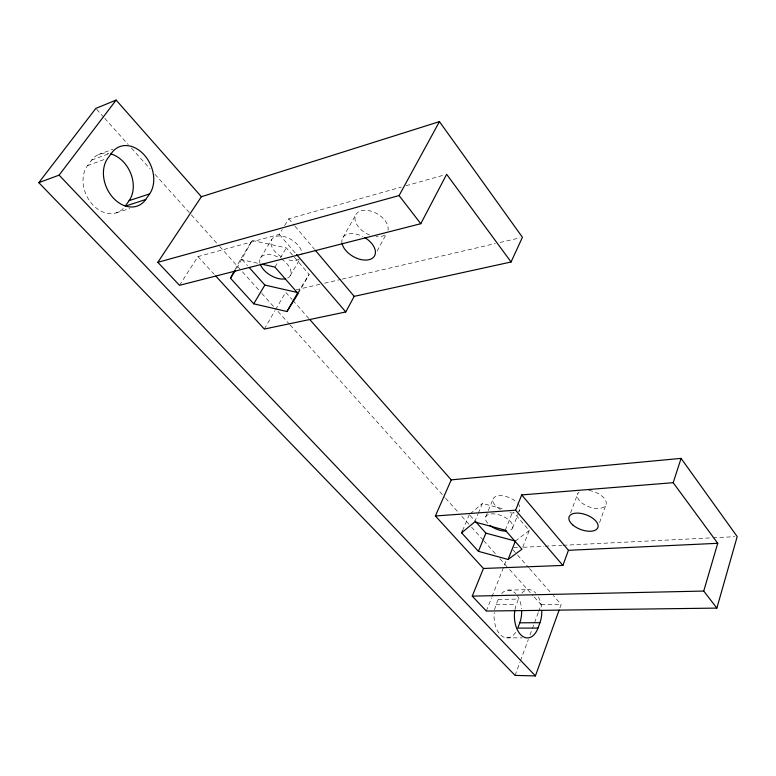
<?xml version="1.0" encoding="UTF-8"?>
<svg xmlns="http://www.w3.org/2000/svg" width="776" height="776" viewBox="0 0 776 776"><rect width="100%" height="100%" fill="white"/><g stroke="black" fill="none" stroke-linecap="round" stroke-linejoin="round"><path stroke-width="0.58" stroke-dasharray="3.88 2.91" d="M599.557 522.626L605.755 505.186M559.923 607.821L561.145 604.417L553.23 595.444M515.07 675.401L520.036 661.938M520.453 660.822L528.33 639.511M529.989 635.02L534.13 623.807M534.538 622.682L538.272 612.594M538.689 611.469L541.173 604.737L533.888 596.618M570.554 512.994L577.732 493.672M514.973 609.548A21.515 12.717 88.8 0 1 516.38 604.465L518.436 599.072A21.447 12.659 88.6 0 1 519.425 596.831M522.82 547.012L529.222 530.551L513.605 512.383M494.642 609.829A21.253 12.814 88.9 0 1 496.068 604.795L498.163 599.47A21.185 12.755 88.8 0 1 499.152 597.258M486.31 611.052L491.557 597.753M491.994 596.637L505.991 561.174M512.529 528.068L518.484 513.101M518.911 512.024L519.765 509.89M505.312 530.192L512.383 512.577M485.679 516.962L487.881 511.656M488.317 510.589L493.158 498.91M474.66 521.976L477.851 514.352M478.307 513.256L482.41 503.449L504.633 509.318M462.545 530.697L469.354 514.575M234.944 269.873L240.473 259.417L252.19 240.444L286.334 247.883L292.63 255.207M236.593 268.37L252.19 240.444M377.097 251.094L385.73 235.118M342.944 237.504L356.097 214.234M298.159 293.629L309.149 274.442L293.415 256.129M264.306 329.063L274.985 310.642M275.577 309.624L285.665 292.232L292.067 299.488M290.195 275.742L300.448 258.165M274.917 267.089L277.915 262.036M280.32 257.991L286.334 247.883M179.499 285.316L197.967 256.584L279.331 234.391L282.28 229.512M284.637 225.612L288.759 218.784L401.376 187.064M260.455 258.039L271.668 239.541M297.819 292.581L309.149 274.442M123.335 208.463A28.605 21.825 64.9 0 1 91.51 203.38A28.605 21.825 64.9 0 1 87.494 165.657L91.636 160.108A28.528 21.66 64.9 0 1 108.815 153.464M470.227 513.838L482.41 503.449M515.351 541.085L529.222 530.551M98.329 154.647L113.044 149.147M91.636 160.108L110.881 152.95M87.494 165.657L104.479 159.4M116.109 212.896L129.786 208.463M406.023 185.755L444.338 174.969M296.267 289.768L319.828 284.307M324.543 283.211L341.033 279.379M342.206 279.108L495.34 243.567M500.054 242.471L520.075 237.825M513.663 547.749L518.494 547.507M523.325 547.264L543.869 546.236M545.082 546.178L561.999 545.334M563.201 545.276L711.825 537.846M713.037 537.787L734.785 536.701M507.863 590.138L528.049 589.634M498.163 599.47L518.436 599.072M496.068 604.795L516.38 604.465M541.173 604.737L561.145 604.417M506.534 637.843L522.064 637.891M240.473 259.417L258.845 263.5M197.967 256.584L214.147 274.267M96.641 109.319L103.926 117.438M104.741 118.34L128.215 144.511M131.454 148.119L150.078 168.877M154.938 174.29L190.566 214.001M191.381 214.904L218.91 245.585M219.715 246.487L261.008 292.504M261.822 293.406L273.967 306.947M278.012 311.457L289.351 324.096M290.166 324.998L444.813 497.358M445.628 498.26L458.577 512.693M461.817 516.302L470.731 526.235M471.536 527.137L482.876 539.766M483.681 540.668L496.64 555.112M499.88 558.72L508.784 568.643M509.589 569.545L533.073 595.716M242.064 259.494L247.573 265.673M470.14 515.458L474.863 520.764M292.872 300.39L308.867 318.519M512.829 549.66L516.787 554.151M517.582 555.053L528.669 567.615M529.465 568.517L552.434 594.542M279.331 234.391L295.753 253.558M288.759 218.784L294.211 225.244M294.987 226.175L314.464 249.261M588.877 490.451A15.171 7.973 20.2 0 1 606.279 503.401A15.171 7.973 20.2 0 1 587.83 506.379A15.171 7.973 20.2 0 1 579.158 492.023M281.281 258.922A17.305 9.807 31.1 0 1 286.693 278.448M260.076 263.51A17.305 9.807 31.1 0 1 279.321 257.758M299.235 259.019A17.12 9.933 31.4 0 1 287.411 259.543M281.475 256.866A17.12 9.933 31.4 0 1 271.348 240.211A17.12 9.933 31.4 0 1 288.847 238.29A17.12 9.933 31.4 0 1 301.874 254.625M384.721 235.07A18.032 11.242 30 0 1 375.933 236.661M369.541 235.002A18.032 11.242 30 0 1 355.088 216.834A18.032 11.242 30 0 1 373.692 212.061A18.032 11.242 30 0 1 388.01 230.268M517.932 503.527A14.395 7.285 22.3 0 1 518.552 511.423M513.828 512.975A14.395 7.285 22.3 0 1 507.174 512.238M500.345 509.415A14.395 7.285 22.3 0 1 496 496.359A14.395 7.285 22.3 0 1 517.243 502.77M342.061 243.431A18.285 11.097 29.8 0 1 362.712 236.447M487.716 523.257A14.531 7.168 22.4 0 1 490.616 513.955A14.531 7.168 22.4 0 1 509.134 520.26A14.531 7.168 22.4 0 1 509.289 530.6M501.635 593.611A21.185 12.755 88.8 0 1 515.778 593.708M517.117 595.386A21.185 12.755 88.8 0 1 521.54 608.85M515.671 632.324A21.253 12.814 88.9 0 1 500.801 635.137A21.253 12.814 88.9 0 1 494.244 612.545M521.879 593.145A21.447 12.659 88.6 0 1 535.915 593.252M538.437 596.919A21.447 12.659 88.6 0 1 541.735 609.49"/><path stroke-width="1.16" d="M451.244 479.869L435.385 515.972L483.438 568.478L472.254 596.133L486.31 611.052L716.869 608.103L737.2 536.585L681.085 458.383L451.244 479.869L309.663 319.431M716.869 608.103L703.735 591.06L717.732 543.307L673.19 482.682L681.085 458.383M215.767 276.033L264.306 329.063L345.766 311.952L354.195 296.354L511.064 261.987L522.432 237.281L439.449 121.628L201.391 196.726L116.119 100.085L95.826 108.417L38.8 182.651L515.07 675.401L535.421 675.915L559.108 610.091M562.901 565.423L568.43 550.31L521.705 494.923L515.594 510.191L562.901 565.423L483.438 568.478M514.818 610.46A21.515 12.717 88.8 0 0 522.132 636A21.515 12.717 88.8 0 0 537.981 628.065L539.95 622.701A21.447 12.659 88.6 0 0 541.784 610.411M521.647 610.673A21.185 12.755 88.8 0 1 519.765 622.818L517.767 628.114L537.981 628.065M462.545 530.697L461.633 532.84L478.423 551.338L508.105 559.477L515.351 541.085L485.892 533.131L475.649 521.647M478.423 551.338L485.892 533.131M201.391 196.726L157.829 262.307L179.499 285.316L420.786 223.711L446.656 174.309L511.064 261.987M262.288 264.276L274.917 267.089L298.159 293.629L286.965 311.525L253.733 303.814L230.511 278.235L234.391 270.911M157.829 262.307L399.097 195.562L439.449 121.628M286.965 311.525L297.819 292.581L264.868 285.083L249.145 267.439M253.733 303.814L264.868 285.083M230.511 278.235L235.38 270.349M145.723 199.5L149.642 193.874A28.964 21.68 65.6 0 0 144.055 154.734A28.964 21.68 65.6 0 0 112.016 152.532L107.874 158.149A29.051 21.844 65.6 0 0 113.16 197.851A29.051 21.844 65.6 0 0 145.723 199.5L125.208 206.203L129.136 200.635A28.528 21.66 64.9 0 0 130.814 173.611A28.528 21.66 64.9 0 0 110.822 153.92M38.8 182.651L59.102 175.153L116.119 100.085M461.633 532.84L474.66 521.976L505.312 530.192L521.967 549.204L508.105 559.477M129.136 200.635L149.642 193.874M521.705 494.923L673.19 482.682M435.385 515.972L515.594 510.191M568.43 550.31L717.732 543.307M472.254 596.133L703.735 591.06M519.765 622.818L539.95 622.701M59.102 175.153L535.421 675.915M296.529 254.47L345.766 311.952M315.24 250.182L354.195 296.354M399.097 195.562L420.786 223.711M285.714 278.739A17.305 9.807 31.1 0 1 260.426 264.538M364.827 237.611A18.285 11.097 29.8 0 1 369.172 259.659A18.285 11.097 29.8 0 1 342.061 243.431M506.582 531.065A14.531 7.168 22.4 0 1 490.054 525.439M573.086 525.197A15.355 7.838 20.4 0 0 597.627 528.078A15.355 7.838 20.4 0 0 579.759 513.246A15.355 7.838 20.4 0 0 573.086 525.197"/></g></svg>
